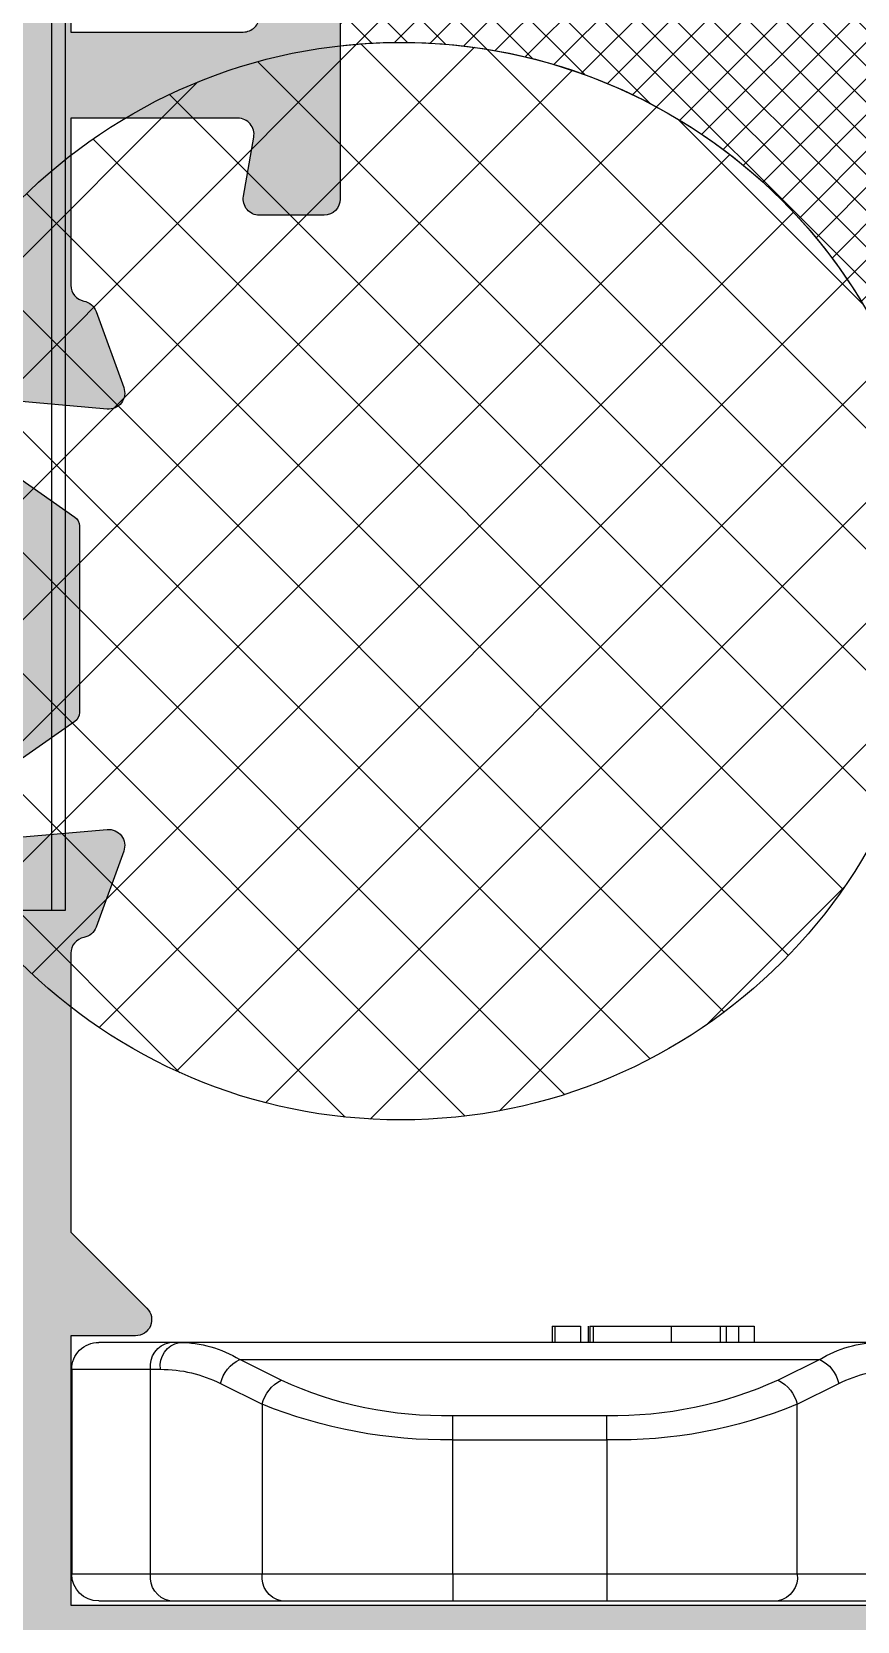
# Model space of a CAD drawing. Header units: millimetres. Extents: x 221 to 2771, y 196 to 840.
# Drawn here: x 551.52 to 554.59, y 627.69 to 633.59 of the extents above; entities that cross this region are included whole.
import ezdxf

# ---------------------------------------------------------------- set-up
doc = ezdxf.new("R2010")
doc.units = ezdxf.units.MM

# ---------------------------------------------------------------- blocks, each defined once
blk = doc.blocks.new('4457')
at = {"ltscale": 10}
h = blk.add_hatch(color=252, dxfattribs=at)
h.paths.add_polyline_path([(2598.533936424625, 2278.559233066563, -0.26794919243884), (2598.793744045817, 2278.409233066526), (2599.024684153474, 2278.009233066517, -0.5773502691875694), (2598.764876532354, 2277.559233066563), (2597.864876532321, 2277.559233066563), (2597.864876532321, 2275.759233066575), (2606.764876532345, 2275.759233066575), (2606.764876532345, 2277.56923603365), (2605.857369125489, 2277.575916713973, -0.5773502690613174), (2605.600975652323, 2278.027870679336), (2605.834937322332, 2278.426110896211, -0.2679491924355784), (2606.095873065968, 2278.574139737054), (2608.064876532333, 2278.559233066563), (2608.064876532333, 2261.759233066575), (2609.264876532345, 2261.759233066575, 0.3595082375676267), (2609.559459904418, 2262.002482411272, -0.2637246697209625), (2609.751437233504, 2262.227639542131), (2611.162270489357, 2262.741140852793, -0.5486187866530176), (2611.563734941743, 2262.433086343745), (2611.350960323201, 2260.001061324975, -0.1763269809873525), (2611.264233948174, 2259.815076013673), (2610.996258966694, 2259.547101032193, -0.577350268884994), (2610.494349184597, 2259.681587352704), (2610.47940625993, 2259.737355106622, 0.2679491923522664), (2610.267274225573, 2259.949487140922), (2608.364876532321, 2260.459233066528), (2608.164876532368, 2260.459233066528, 0.6457513110644453), (2607.939876532333, 2259.960801718228, -0.1826758136958762), (2608.064876532333, 2259.630082804356), (2608.064876532333, 2255.859233066551, 0.4142135623730312), (2608.364876532321, 2255.559233066563), (2608.657961148473, 2255.559233066563, 0.1378721066767722), (2608.81426403803, 2255.603167827353), (2610.30857364278, 2256.515298305715, -0.5855240683307558), (2610.764876532345, 2256.259233066555), (2610.764876532345, 2256.041652139083, -0.1925696473192051), (2610.21322025521, 2254.662413051597), (2608.340704670909, 2252.696077978001, 0.1925696473211745), (2608.064876532333, 2252.006458434272), (2608.064876532333, 2248.019242522645, 0.2015127546194374), (2608.364876532321, 2247.305099679793, -0.2015127546226185), (2608.964876532356, 2245.876813994004), (2608.964876532356, 2245.65923306654, -0.5855240683126516), (2608.508573642792, 2245.403167827341), (2607.014264038027, 2246.315298305713, 0.1378721067386531), (2606.857961148426, 2246.359233066551), (2606.564876532333, 2246.359233066551, 0.414213562373992), (2606.264876532345, 2246.059233066563), (2606.264876532345, 2242.288383328758, -0.1826758136879677), (2606.139876532345, 2241.957664414886, 0.6457513110799442), (2606.364876532332, 2241.459233066528), (2606.564876532333, 2241.459233066528), (2608.467274225584, 2241.968978992193, 0.2679491922856068), (2608.67940625991, 2242.181111026433), (2608.694349184584, 2242.236878780376, -0.5773502689747048), (2609.196258966729, 2242.371365100897), (2609.464233948302, 2242.103390119325, -0.1763269808446835), (2609.550960323226, 2241.917404808099), (2609.763734941757, 2239.485379789344, -0.5486187866559854), (2609.36227048937, 2239.17732528032), (2607.951437233503, 2239.690826590951, -0.263724669704507), (2607.75945990443, 2239.915983721842, 0.359508237565492), (2607.464876532356, 2240.15923306654), (2602.289140601037, 2240.15923306654), (2600.877008566728, 2238.747101032232, -0.6681786379178657), (2600.36487653238, 2238.959233066586), (2600.364876532321, 2240.15923306654), (2595.364876532321, 2240.15923306654), (2595.364876532321, 2217.959233066528), (2597.564876532333, 2217.959233066528), (2597.564876532333, 2219.559233066566, -0.6681786379174425), (2598.077008566679, 2219.771365100921), (2598.471983313533, 2219.376390354067, -0.1989123673802801), (2598.764876532345, 2218.669283572878), (2598.764876532345, 2215.932438147308, -0.2679491924409572), (2598.61487653235, 2215.672630526162), (2598.488081613123, 2215.599425445422, -0.1316524975872902), (2598.338081613123, 2215.559233066563), (2598.064876532333, 2215.559233066563, -0.4142135623727171), (2597.764876532345, 2215.859233066552), (2597.764876532345, 2216.459233066547, 0.4142135623549515), (2597.464876532356, 2216.759233066575), (2595.464876532375, 2216.759233066575, 0.4142135623729515), (2595.164876532368, 2216.459233066547), (2595.164876532368, 2211.65923306654, 0.4142135623732341), (2595.464876532356, 2211.359233066551), (2597.464876532356, 2211.359233066551, 0.4142135623737241), (2597.764876532345, 2211.65923306654), (2597.764876532345, 2212.259233066575, -0.4142135623735021), (2598.064876532333, 2212.559233066563), (2598.338081613101, 2212.559233066563, -0.1316524976036895), (2598.488081613123, 2212.519040687705), (2598.61487653235, 2212.445835606964, -0.2679491924332401), (2598.764876532345, 2212.186027985829), (2598.764876532345, 2210.459233066528, -0.4142135623739461), (2598.464876532356, 2210.15923306654), (2593.764876532345, 2210.15923306654), (2593.764876532345, 2303.759233066575), (2598.464876532356, 2303.759233066575, -0.4142135623548404), (2598.764876532345, 2303.459233066547), (2598.764876532345, 2301.732438147296, -0.2679491924098867), (2598.61487653238, 2301.472630526167), (2598.488081613124, 2301.399425445411, -0.1316524976047791), (2598.338081613101, 2301.359233066551), (2598.064876532333, 2301.359233066551, -0.4142135623739461), (2597.764876532345, 2301.65923306654), (2597.764876532345, 2302.559233066563), (2596.464876532356, 2302.559233066563), (2596.464876532356, 2301.259233066579, -0.5773502691947225), (2596.014876532345, 2300.999425445446), (2595.614876532319, 2301.23036555311, 0.577350269179079), (2595.164876532368, 2300.970557931987), (2595.164876532368, 2298.747908201116, 0.5773502691825166), (2595.614876532321, 2298.488100579993), (2596.014876532321, 2298.719040687702, -0.5773502692195922), (2596.464876532356, 2298.459233066528), (2596.464876532356, 2297.15923306654), (2597.464876532356, 2297.15923306654), (2597.764876532345, 2297.15923306654), (2597.764876532345, 2298.059233066563, -0.4142135623735021), (2598.064876532333, 2298.359233066551), (2598.338081613101, 2298.359233066551, -0.1316524976069513), (2598.488081613124, 2298.319040687692), (2598.61487653238, 2298.245835606936, -0.2679491924115784), (2598.764876532345, 2297.986027985807), (2598.764876532345, 2296.259233066575, -0.4142135623724155), (2598.464876532356, 2295.959233066528), (2598.064876532333, 2295.959233066528, 0.414213562373567), (2597.764876532345, 2295.65923306654), (2597.764876532345, 2295.249182560197, -0.1989123673802982), (2597.471983313547, 2294.542075779062), (2597.077008566679, 2294.147101032194, -0.6681786379167887), (2596.564876532333, 2294.35923306655), (2596.564876532333, 2295.959233066528), (2595.364876532321, 2295.959233066528), (2595.364876532321, 2277.15923306654), (2596.564876532333, 2277.15923306654), (2596.564876532333, 2278.559233066563)])
h.paths.add_polyline_path([(2596.564876532333, 2275.559233066563), (2596.564876532333, 2275.159233066562, 0.4142135623732728), (2597.564876532333, 2274.159233066562), (2606.464876532298, 2274.159233066562), (2606.464876532298, 2271.159233066562), (2604.964876532298, 2271.159233066562, 0.4142135623717631), (2604.66487653231, 2270.859233066566), (2604.66487653231, 2269.659232440764, 0.4142135623739091), (2604.964876532298, 2269.359232440761), (2606.464876532298, 2269.359232440761), (2606.464876532298, 2249.846355704957, -0.1925696473395398), (2606.189048393722, 2249.156736161235), (2604.940704670886, 2247.845846112165, 0.1925696473272061), (2604.66487653231, 2247.15622656848), (2604.66487653231, 2241.75923306656), (2595.364876532321, 2241.75923306656), (2595.364876532321, 2275.559233066563)], flags=16)
at = {"color": 252, "ltscale": 10}
blk.add_lwpolyline([(2609.550960323226, 2241.917404808099), (2609.763734941755, 2239.485379789369, -0.548618786684249), (2609.36227048937, 2239.17732528032), (2607.951437233574, 2239.690826590925, -0.2637246697708577), (2607.75945990443, 2239.915983721842, 0.3595082375657494), (2607.464876532356, 2240.15923306654), (2602.289140601037, 2240.15923306654), (2600.877008566726, 2238.747101032229, -0.6681786379138664), (2600.36487653238, 2238.959233066586), (2600.364876532321, 2240.15923306654), (2595.364876532321, 2240.15923306654), (2595.364876532321, 2217.959233066528)], format="xyb", dxfattribs=at)
blk = doc.blocks.new('4456')
at = {"ltscale": 10}
h = blk.add_hatch(color=252, dxfattribs=at)
h.dxf.hatch_style = 1
edge = h.paths.add_edge_path()
edge.add_line((2615.974876532379, 2252.359233066632), (2615.974876532379, 2255.65923306662))
edge.add_arc((2616.274876532368, 2255.65923306662), 0.299999999988576, 90.0000000000415, 179.9999999999585, ccw=False)
edge.add_line((2616.274876532368, 2255.959233066608), (2616.606253027498, 2255.959233066608))
edge.add_arc((2616.606253027528, 2255.459233066604), 0.5000000000048936, 15.000000003230127, 90.00000000331829, ccw=False)
edge.add_line((2617.089215940669, 2255.588642589183), (2617.734184447317, 2253.181587353133))
edge.add_arc((2618.023962195237, 2253.259233066632), 0.3000000000243124, 194.9999999925519, 269.9999999921644)
edge.add_line((2618.023962195196, 2252.959233066608), (2621.638496747172, 2252.959233066608))
edge.add_arc((2621.638496747167, 2253.259233066623), 0.3000000000145053, 270.0000000011158, 403.5999999991768)
edge.add_line((2621.855748305611, 2253.46611892975), (2620.716532809475, 2254.662413051602))
edge.add_arc((2622.164876532405, 2256.04165213905), 2.000000000023274, 179.9999999996814, 223.599999998425, ccw=False)
edge.add_line((2620.164876532382, 2256.041652139061), (2620.164876532382, 2256.259233066597))
edge.add_arc((2620.464876532378, 2256.259233066568), 0.2999999999961755, 58.599999995931114, 179.9999999946646, ccw=False)
edge.add_line((2620.621179421946, 2256.515298305737), (2622.115489026696, 2255.603167827375))
edge.add_arc((2622.271791916243, 2255.859233066727), 0.3000000001425374, 238.6000000177506, 270.0000000055531)
edge.add_line((2622.271791916272, 2255.559233066585), (2622.564876532347, 2255.559233066585))
edge.add_arc((2622.564876532376, 2255.859233066602), 0.3000000000172022, 269.9999999943919, 359.9999999944913)
edge.add_line((2622.864876532393, 2255.859233066573), (2622.864876532393, 2259.630082804378))
edge.add_arc((2623.364876532343, 2259.630082804386), 0.4999999999497088, 138.590377888551, 180.0000000009391, ccw=False)
edge.add_arc((2622.764876532382, 2260.159233066557), 0.2999999999931684, 318.59037789542, 450.0000000045461)
edge.add_line((2622.764876532358, 2260.45923306655), (2622.564876532347, 2260.45923306655))
edge.add_line((2622.564876532347, 2260.45923306655), (2620.662478839154, 2259.949487140943))
edge.add_arc((2620.740124552694, 2259.65970939304), 0.3000000000188273, 105.0000000009249, 164.9999999519103)
edge.add_line((2620.450346804854, 2259.737355106819), (2620.435403880129, 2259.6815873529))
edge.add_arc((2620.145626132319, 2259.759233066507), 0.2999999999456839, 225.0000000020329, 344.9999999824427, ccw=False)
edge.add_line((2619.933494098009, 2259.547101032181), (2619.665519116553, 2259.815076013695))
edge.add_arc((2619.877651150152, 2260.027208047752), 0.2999999992534001, 184.9999999692288, 225.0000000618618, ccw=False)
edge.add_line((2619.578792741454, 2260.001061325153), (2619.366018122983, 2262.433086343767))
edge.add_arc((2619.664876532348, 2262.459233066596), 0.2999999999378736, 69.99999999110128, 185.0000000019687, ccw=False)
edge.add_line((2619.767482575368, 2262.741140852758), (2621.178315831222, 2262.227639542153))
edge.add_arc((2621.075709788301, 2261.945731756072), 0.2999999998286586, 10.90428326646952, 70.00000000368192, ccw=False)
edge.add_arc((2621.664876532352, 2262.059233066588), 0.299999999991297, 190.9042832743167, 270.0000000057751)
edge.add_line((2621.664876532382, 2261.759233066597), (2630.264876532358, 2261.759233066597))
edge.add_line((2630.264876532358, 2261.759233066597), (2630.264876532359, 2278.559233066585))
edge.add_line((2630.264876532359, 2278.559233066585), (2632.233936424649, 2278.559233066585))
edge.add_arc((2632.233936424652, 2278.259233066524), 0.3000000000610135, 30.000000001542787, 90.00000000056019, ccw=False)
edge.add_line((2632.493744045836, 2278.409233066562), (2632.724684153499, 2278.009233066538))
edge.add_arc((2632.464876532391, 2277.859233066554), 0.2999999999688834, -90.00000000392208, 30.000000000023988, ccw=False)
edge.add_line((2632.46487653237, 2277.559233066585), (2631.564876532347, 2277.559233066586))
edge.add_line((2631.564876532347, 2277.559233066585), (2631.564876532347, 2275.759233066597))
edge.add_line((2631.564876532347, 2275.759233066597), (2640.46487653237, 2275.759233066596))
edge.add_line((2640.46487653237, 2275.759233066597), (2640.46487653237, 2277.559233066585))
edge.add_line((2640.46487653237, 2277.559233066585), (2639.564876532347, 2277.559233066585))
edge.add_arc((2639.564876532338, 2277.859233066561), 0.2999999999755175, 150.0000000021706, 270.0000000017275, ccw=False)
edge.add_line((2639.305068911218, 2278.009233066538), (2639.53600901894, 2278.409233066562))
edge.add_arc((2639.79581664011, 2278.259233066548), 0.3000000000362453, 90.00000000780051, 150.000000001138, ccw=False)
edge.add_line((2639.795816640069, 2278.559233066585), (2641.764876532359, 2278.559233066585))
edge.add_line((2641.764876532359, 2278.559233066585), (2641.764876532359, 2277.159233066562))
edge.add_line((2641.764876532359, 2277.159233066562), (2642.96487653237, 2277.159233066562))
edge.add_line((2642.96487653237, 2277.159233066562), (2642.964876532371, 2295.95923306655))
edge.add_line((2642.964876532371, 2295.95923306655), (2641.764876532359, 2295.95923306655))
edge.add_line((2641.764876532359, 2295.95923306655), (2641.764876532359, 2294.359233066573))
edge.add_arc((2641.464876532364, 2294.35923306657), 0.2999999999952073, -134.99999999951729, 6.255049811443314e-10, ccw=False)
edge.add_line((2641.252744498013, 2294.147101032216), (2640.857769751155, 2294.542075779073))
edge.add_arc((2641.564876532282, 2295.249182560226), 0.9999999999345696, 180.0000000011302, 225.0000000010826, ccw=False)
edge.add_line((2640.564876532348, 2295.249182560207), (2640.564876532348, 2295.659233066562))
edge.add_arc((2640.264876532359, 2295.659233066561), 0.2999999999885734, 4.106732204705693e-11, 89.99999999995899)
edge.add_line((2640.264876532359, 2295.95923306655), (2639.864876532394, 2295.95923306655))
edge.add_arc((2639.864876532394, 2296.259233066597), 0.3000000000467011, 180.0000000000258, 269.9999999999742, ccw=False)
edge.add_line((2639.564876532348, 2296.259233066597), (2639.564876532348, 2297.986027985829))
edge.add_arc((2639.864876532372, 2297.986027985795), 0.3000000000246056, 119.9999999975785, 179.999999993483, ccw=False)
edge.add_line((2639.714876532371, 2298.245835606957), (2639.841671451568, 2298.319040687714))
edge.add_arc((2639.991671451558, 2298.059233066577), 0.2999999999964917, 89.9999999936644, 119.9999999982058, ccw=False)
edge.add_line((2639.991671451591, 2298.359233066573), (2640.264876532359, 2298.359233066573))
edge.add_arc((2640.264876532359, 2298.059233066585), 0.2999999999881594, -3.808509063674137e-11, 90.00000000003803, ccw=False)
edge.add_line((2640.564876532348, 2298.059233066585), (2640.564876532348, 2297.159233066562))
edge.add_line((2640.564876532348, 2297.159233066562), (2641.864876532394, 2297.159233066562))
edge.add_line((2641.864876532394, 2297.159233066562), (2640.864876532394, 2297.159233066562))
edge.add_line((2640.864876532394, 2297.159233066562), (2641.864876532394, 2297.159233066562))
edge.add_line((2641.864876532394, 2297.159233066562), (2641.864876532394, 2298.45923306655))
edge.add_arc((2642.164876532385, 2298.459233066589), 0.2999999999914347, 60.000000007435915, 180.0000000075791, ccw=False)
edge.add_line((2642.314876532348, 2298.719040687737), (2642.714876532371, 2298.488100580015))
edge.add_arc((2642.864876532379, 2298.74790820115), 0.3000000000038806, 239.9999999987163, 359.9999999987634)
edge.add_line((2643.164876532383, 2298.747908201144), (2643.164876532383, 2300.970557932003))
edge.add_arc((2642.864876532379, 2300.970557931996), 0.3000000000038314, 1.220264331309019e-09, 120.0000000012999)
edge.add_line((2642.714876532371, 2301.230365553131), (2642.314876532348, 2300.999425445468))
edge.add_arc((2642.164876532369, 2301.259233066587), 0.2999999999747628, 179.9999999980228, 299.99999999807903, ccw=False)
edge.add_line((2641.864876532394, 2301.259233066597), (2641.864876532394, 2302.559233066585))
edge.add_line((2641.864876532394, 2302.559233066585), (2640.564876532348, 2302.559233066585))
edge.add_line((2640.564876532348, 2302.559233066585), (2640.564876532348, 2301.659233066562))
edge.add_arc((2640.264876532358, 2301.659233066563), 0.2999999999891841, 270.0000000001577, 359.9999999998423, ccw=False)
edge.add_line((2640.264876532359, 2301.359233066573), (2639.991671451591, 2301.359233066573))
edge.add_arc((2639.991671451558, 2301.659233066573), 0.2999999999991439, 240.0000000019298, 270.0000000061998, ccw=False)
edge.add_line((2639.841671451568, 2301.399425445433), (2639.714876532371, 2301.472630526189))
edge.add_arc((2639.864876532373, 2301.732438147353), 0.3000000000256273, 180.0000000066297, 240.0000000023089, ccw=False)
edge.add_line((2639.564876532348, 2301.732438147318), (2639.564876532348, 2303.45923306655))
edge.add_arc((2639.864876532394, 2303.459233066549), 0.3000000000468962, 90.0000000000631, 179.999999999937, ccw=False)
edge.add_line((2639.864876532394, 2303.759233066597), (2644.564876532348, 2303.759233066597))
edge.add_line((2644.564876532348, 2303.759233066597), (2644.564876532347, 2235.45923306655))
edge.add_arc((2644.264876532358, 2235.45923306655), 0.299999999988423, 270.00000000001234, 359.99999999998766, ccw=False)
edge.add_line((2644.264876532358, 2235.159233066562), (2641.457696855349, 2235.159233066562))
edge.add_arc((2641.457696855372, 2235.459233066566), 0.3000000000042485, 209.9999999953338, 269.99999999572765, ccw=False)
edge.add_line((2641.19788923422, 2235.309233066585), (2640.605068911264, 2236.336027985805))
edge.add_arc((2640.86487653231, 2236.486027985888), 0.2999999999631648, 180.0000000223307, 210.000000022145, ccw=False)
edge.add_line((2640.564876532347, 2236.48602798577), (2640.564876532347, 2236.859233066573))
edge.add_arc((2640.864876532364, 2236.859233066544), 0.3000000000173852, 89.99999999442679, 179.9999999944563, ccw=False)
edge.add_line((2640.864876532393, 2237.159233066562), (2641.457696855349, 2237.159233066562))
edge.add_arc((2641.457696855352, 2236.859233066541), 0.3000000000198835, 30.000000009894393, 90.00000000042189, ccw=False)
edge.add_line((2641.717504476478, 2237.009233066597), (2641.832974530397, 2236.809233066527))
edge.add_arc((2642.092782151524, 2236.959233066582), 0.3000000000202762, 210.0000000099378, 270.0000000003787)
edge.add_line((2642.092782151526, 2236.659233066562), (2642.764876532358, 2236.659233066562))
edge.add_arc((2642.764876532358, 2236.95923306655), 0.2999999999884715, 270.0000000000216, 359.9999999999785)
edge.add_line((2643.064876532347, 2236.95923306655), (2643.064876532347, 2238.041033113218))
edge.add_arc((2642.764876532337, 2238.041033113228), 0.3000000000104473, 359.999999997964, 404.9999999955774)
edge.add_line((2642.977008566716, 2238.253165147576), (2642.641651325907, 2238.572764040221))
edge.add_arc((2642.853783360287, 2238.784896074552), 0.2999999999993128, 159.9999999968745, 224.9999999935315, ccw=False)
edge.add_line((2642.571875574057, 2238.887502117565), (2642.946784318589, 2239.756627023587))
edge.add_arc((2642.664876532376, 2239.859233066583), 0.2999999999785451, 339.9999999987426, 449.9999999989266)
edge.add_line((2642.664876532382, 2240.159233066562), (2624.564876532347, 2240.159233066563))
edge.add_line((2624.564876532347, 2240.159233066562), (2624.564876532347, 2236.95923306655))
edge.add_arc((2624.864876532364, 2236.959233066578), 0.3000000000169637, 180.0000000054632, 270.0000000056537)
edge.add_line((2624.864876532393, 2236.659233066562), (2625.036970913226, 2236.659233066562))
edge.add_arc((2625.036970913208, 2236.959233066557), 0.2999999999956352, 270.0000000033225, 330.0000000056159)
edge.add_line((2625.296778534354, 2236.809233066585), (2625.412248588215, 2237.009233066538))
edge.add_arc((2625.672056209362, 2236.859233066565), 0.299999999996885, 90.00000000346029, 150.0000000054781, ccw=False)
edge.add_line((2625.672056209344, 2237.159233066562), (2626.264876532358, 2237.159233066562))
edge.add_arc((2626.264876532358, 2236.859233066572), 0.2999999999887757, 7.969447324285284e-11, 89.9999999999203, ccw=False)
edge.add_line((2626.564876532347, 2236.859233066573), (2626.564876532347, 2236.486027985829))
edge.add_arc((2626.264876532324, 2236.486027985802), 0.3000000000225848, -29.999999996870486, 5.000174496672116e-09, ccw=False)
edge.add_line((2626.524684153487, 2236.336027985805), (2625.931863830415, 2235.309233066585))
edge.add_arc((2625.672056209258, 2235.459233066576), 0.3000000000147676, 270.0000000054322, 330.0000000035063, ccw=False)
edge.add_line((2625.672056209286, 2235.159233066562), (2621.46487653237, 2235.159233066562))
edge.add_arc((2621.464876532371, 2235.459233066551), 0.2999999999889872, 180.00000000012, 269.9999999998799, ccw=False)
edge.add_line((2621.164876532382, 2235.45923306655), (2621.164876532382, 2236.659233066562))
edge.add_arc((2621.464876532358, 2236.659233066572), 0.2999999999761458, 80.11845530244312, 180.0000000018712, ccw=False)
edge.add_line((2621.516360066938, 2236.954782462871), (2622.613392997814, 2236.763683670276))
edge.add_arc((2622.664876532384, 2237.059233066587), 0.2999999999855902, 260.1184553045882, 359.999999999726)
edge.add_line((2622.96487653237, 2237.059233066585), (2622.96487653237, 2240.159233066562))
edge.add_line((2622.96487653237, 2240.159233066562), (2619.864876532393, 2240.159233066562))
edge.add_arc((2619.864876532379, 2239.859233066551), 0.300000000010116, 89.99999999719266, 169.0957167227154)
edge.add_arc((2619.27570978834, 2239.972734377063), 0.2999999997971291, 289.99999999290463, 349.09571673694404, ccw=False)
edge.add_line((2619.378315831234, 2239.690826591005), (2617.967482575322, 2239.177325280342))
edge.add_arc((2617.864876532343, 2239.459233066501), 0.2999999999211949, 174.9999999972266, 290.0000000016794, ccw=False)
edge.add_line((2617.566018122995, 2239.485379789333), (2617.778792741466, 2241.917404808005))
edge.add_arc((2618.077651150175, 2241.891258085401), 0.2999999992650235, 134.9999999389462, 175.0000000299632, ccw=False)
edge.add_line((2617.865519116564, 2242.103390119463), (2618.13349409802, 2242.371365100978))
edge.add_arc((2618.345626132322, 2242.159233066677), 0.2999999999218564, 15.000000036905703, 135.0000000000946, ccw=False)
edge.add_line((2618.635403880083, 2242.236878780374), (2618.650346804808, 2242.181111026573))
edge.add_arc((2618.940124552749, 2242.258756740055), 0.3000000000403961, 194.9999999884718, 254.999999980085)
edge.add_line((2618.862478839107, 2241.968978992157), (2620.764876532358, 2241.45923306655))
edge.add_line((2620.764876532358, 2241.45923306655), (2620.96487653237, 2241.45923306655))
edge.add_arc((2620.964876532353, 2241.759233066559), 0.3000000000087134, 270.0000000033435, 401.4096221128257)
edge.add_arc((2621.564876532327, 2242.288383328784), 0.4999999999802017, 180.0000000003816, 221.4096221101283, ccw=False)
edge.add_line((2621.064876532347, 2242.288383328781), (2621.064876532347, 2246.059233066585))
edge.add_arc((2620.764876532359, 2246.059233066586), 0.2999999999880955, 359.9999999999497, 450.0000000000501)
edge.add_line((2620.764876532358, 2246.359233066573), (2620.471791916284, 2246.359233066573))
edge.add_arc((2620.471791916314, 2246.059233066352), 0.3000000002211661, 90.00000000576337, 121.3999999993654)
edge.add_line((2620.31548902665, 2246.315298305725), (2618.821179421958, 2245.403167827363))
edge.add_arc((2618.664876532406, 2245.659233066561), 0.3000000000127035, 179.9999999998435, 301.39999999844383, ccw=False)
edge.add_line((2618.364876532393, 2245.659233066562), (2618.364876532393, 2245.976813994016))
edge.add_arc((2620.364876532385, 2245.976813994041), 1.99999999999138, 136.4000000012096, 180.0000000006842, ccw=False)
edge.add_line((2618.916532809487, 2247.356053081475), (2621.924208116126, 2250.514423294767))
edge.add_arc((2621.562122185408, 2250.859233066633), 0.4999999999980528, 316.3999999999794, 449.9999999994105)
edge.add_line((2621.562122185414, 2251.359233066632), (2616.974876532379, 2251.359233066632))
edge.add_arc((2616.97487653238, 2252.359233066632), 1.000000000000433, 180.0000000000248, 269.9999999999752, ccw=False)
edge = h.paths.add_edge_path(flags=16)
edge.add_arc((2622.864876532415, 2241.959233066543), 0.1999999999752511, 179.9999999937437, 269.9999999937498)
edge.add_line((2622.864876532393, 2241.759233066568), (2632.364876532393, 2241.759233066568))
edge.add_line((2632.364876532393, 2241.759233066568), (2632.364876532393, 2242.559233066549))
edge.add_arc((2632.664876532494, 2242.559233066544), 0.3000000001008147, 135.0000000115716, 179.9999999990124, ccw=False)
edge.add_line((2632.452744498024, 2242.771365100928), (2633.152744498036, 2243.471365100925))
edge.add_arc((2633.364876532412, 2243.25923306655), 0.3000000000275844, 1.7964794096769765e-09, 135.0000000003105, ccw=False)
edge.add_line((2633.66487653244, 2243.25923306656), (2633.66487653244, 2241.759233066568))
edge.add_line((2633.66487653244, 2241.759233066568), (2642.964876532428, 2241.759233066568))
edge.add_line((2642.964876532428, 2241.759233066568), (2642.964876532429, 2275.559233066563))
edge.add_line((2642.964876532429, 2275.559233066563), (2641.764876532417, 2275.559233066563))
edge.add_line((2641.764876532417, 2275.559233066563), (2641.764876532417, 2275.159233066562))
edge.add_arc((2640.764876532417, 2275.159233066562), 1.000000000000223, 269.9999999999998, 359.9999999999872, ccw=False)
edge.add_line((2640.764876532417, 2274.159233066562), (2631.864876532393, 2274.159233066563))
edge.add_line((2631.864876532393, 2274.159233066562), (2631.864876532393, 2271.659233066562))
edge.add_line((2631.864876532393, 2271.659233066562), (2633.16487653244, 2271.659233066561))
edge.add_arc((2633.16487653244, 2271.159233066562), 0.5000000000001191, 1.3585577107733116e-11, 89.99999999998641, ccw=False)
edge.add_line((2633.66487653244, 2271.159233066562), (2633.66487653244, 2270.559233066563))
edge.add_arc((2633.16487653244, 2270.559233066563), 0.5000000000001191, 270.00000000001364, 359.99999999998636, ccw=False)
edge.add_line((2633.16487653244, 2270.059233066563), (2631.864876532393, 2270.059233066564))
edge.add_line((2631.864876532393, 2270.059233066563), (2631.864876532393, 2261.759233066568))
edge.add_line((2631.864876532393, 2261.759233066568), (2633.16487653244, 2261.759233066567))
edge.add_arc((2633.16487653244, 2261.259233066568), 0.5000000000001191, 1.3585577107733116e-11, 89.99999999998641, ccw=False)
edge.add_line((2633.66487653244, 2261.259233066568), (2633.66487653244, 2260.659233066562))
edge.add_arc((2633.16487653244, 2260.659233066562), 0.5000000000001191, 270.00000000001364, 359.99999999998636, ccw=False)
edge.add_line((2633.16487653244, 2260.159233066562), (2624.464876532428, 2260.159233066563))
edge.add_line((2624.464876532428, 2260.159233066562), (2624.464876532428, 2251.262239564649))
edge.add_arc((2623.464876532503, 2251.262239564683), 0.9999999999252175, 316.3999999971765, 359.99999999804675, ccw=False)
edge.add_line((2624.189048393852, 2250.572620020964), (2622.940704670958, 2249.261729971865))
edge.add_arc((2623.664876532337, 2248.572110428217), 0.9999999998971162, 136.4000000013686, 180.0000000021929)
edge.add_line((2622.66487653244, 2248.572110428179), (2622.66487653244, 2241.959233066565))
at = {"color": 252, "ltscale": 10}
for points in [[(2642.664876532382, 2240.159233066562), (2624.564876532347, 2240.159233066562), (2624.564876532347, 2236.95923306655, 0.4142135623740686), (2624.864876532393, 2236.659233066562)], [(2625.672056209286, 2235.159233066562), (2621.46487653237, 2235.159233066562, -0.4142135623718673), (2621.164876532382, 2235.45923306655), (2621.164876532382, 2236.659233066562, -0.4656785637364453), (2621.516360066938, 2236.954782462871), (2622.613392997814, 2236.763683670276, 0.4656785637136662), (2622.96487653237, 2237.059233066585), (2622.96487653237, 2240.159233066562), (2619.864876532393, 2240.159233066562, 0.3595082375648956), (2619.570293160262, 2239.915983721864, -0.2637246697214932), (2619.378315831234, 2239.690826591005), (2617.967482575322, 2239.177325280342, -0.5486187866519446), (2617.566018122995, 2239.485379789333), (2617.778792741466, 2241.917404808005, -0.1763269811179489)]]:
    blk.add_lwpolyline(points, format="xyb", dxfattribs=at)
blk = doc.blocks.new('937600')
at = {"ltscale": 10, "true_color": 0xfed100}
blk.add_hatch(color=40, dxfattribs=at).paths.add_polyline_path([(1547.88237995128, 2589.597341685048), (1545.966553233715, 2592.334110638787, 0.2447295994679576), (1545.80270933737, 2592.419414616057), (1542.338200970781, 2592.419414616057, 0.2446984432265046), (1542.174370561923, 2592.334129903325), (1540.258050821073, 2589.59734168515, -0.244698443229239), (1540.012305207787, 2589.469414616056), (1539.751562038195, 2589.469414616056, -0.1316524975878347), (1539.151562038194, 2589.630184131516), (1537.486895248162, 2590.59127995085, 0.1316524975909414), (1537.381895248162, 2590.619414616054), (1537.070215386141, 2590.619414616054, 0.4142135623735969), (1536.670215386141, 2590.219414616056), (1536.670215386141, 2586.819414616055, 0.4142135623722245), (1537.070215386141, 2586.419414616053), (1537.381895248162, 2586.419414616053, 0.1316524975844648), (1537.486895248162, 2586.447549281262), (1539.151562038194, 2587.408645100595, -0.1316524975861845), (1539.751562038194, 2587.569414616055), (1541.001382603835, 2587.569414616055, 0.2446984432270405), (1541.247128217122, 2587.697341685149), (1543.163447957972, 2590.434129903328, -0.244698443230316), (1543.327278366829, 2590.519414616056), (1544.813152405453, 2590.519414616052, -0.2446984432284103), (1544.976982814311, 2590.434129903328), (1546.893302555161, 2587.697341685149, 0.2446984432273968), (1547.139048168448, 2587.569414616055), (1548.388868734089, 2587.569414616055, -0.1316524975861845), (1548.988868734089, 2587.408645100595), (1550.653535524121, 2586.447549281262, 0.1316524975844648), (1550.758535524121, 2586.419414616053), (1551.070215386141, 2586.419414616053, 0.4002778265251162), (1551.469758258792, 2586.80029674708), (1551.469758258792, 2590.119414616021), (1551.469758470221, 2590.238528065873, 0.4002810346958955), (1551.070215386141, 2590.619414616054), (1550.75853552412, 2590.619414616054, 0.1316524975914734), (1550.653535524121, 2590.59127995085), (1548.988868734088, 2589.630184131513, -0.1316524975870561), (1548.388868734088, 2589.469414616056), (1548.128125564496, 2589.469414616056, -0.2446984431217961)])
at = {"color": 40, "ltscale": 10, "true_color": 0xfed100}
blk.add_lwpolyline([(1551.470215386141, 2590.219414616056, 0.4142135623730951), (1551.070215386141, 2590.619414616054), (1550.758535524121, 2590.619414616054, 0.131652497587379), (1550.653535524121, 2590.59127995085), (1548.988868734089, 2589.630184131516, -0.1316524975873898), (1548.388868734089, 2589.469414616056), (1548.128125564496, 2589.469414616056, -0.2446984432290403), (1547.882379951209, 2589.59734168515), (1545.966553233715, 2592.334110638787, 0.2447295994633319), (1545.80270933737, 2592.419414616057), (1542.338200970781, 2592.419414616057, 0.2446984432290396), (1542.174370561923, 2592.334129903325), (1540.258050821074, 2589.59734168515, -0.2446984432290477), (1540.012305207787, 2589.469414616056), (1539.751562038194, 2589.469414616056, -0.1316524975873808), (1539.151562038194, 2589.630184131516), (1537.486895248162, 2590.59127995085, 0.1316524975873792), (1537.381895248162, 2590.619414616054), (1537.070215386141, 2590.619414616054, 0.4142135623730951), (1536.670215386141, 2590.219414616056), (1536.670215386141, 2586.819414616055, 0.414213562373091), (1537.070215386141, 2586.419414616053), (1537.381895248162, 2586.419414616053, 0.1316524975873785), (1537.486895248162, 2586.447549281262), (1539.151562038194, 2587.408645100595, -0.1316524975873824), (1539.751562038194, 2587.569414616055), (1541.001382603835, 2587.569414616055, 0.244698443229043), (1541.247128217122, 2587.697341685149), (1543.163447957972, 2590.434129903328, -0.2446984432290456), (1543.327278366829, 2590.519414616056), (1544.813152405453, 2590.519414616052, -0.2446984432290492), (1544.976982814311, 2590.434129903328), (1546.893302555161, 2587.697341685149, 0.2446984432290454), (1547.139048168448, 2587.569414616055), (1548.388868734089, 2587.569414616055, -0.1316524975873801), (1548.988868734089, 2587.408645100595), (1550.653535524121, 2586.447549281262, 0.1316524975874262), (1550.758535524121, 2586.419414616053), (1551.070215386141, 2586.419414616053, 0.4142135623730992), (1551.470215386141, 2586.819414616055)], format="xyb", close=True, dxfattribs=at)
blk = doc.blocks.new('50 S 20')
at = {"ltscale": 10}
for name in ['4457', '4456']:
    blk.add_blockref(name, (-1149.812386988791, 225.859133209161), dxfattribs=at)
at = {"xscale": -1, "rotation": 180}
blk.add_blockref('937600', (-80.21772584256382, 5058.278121051715), dxfattribs=at)
blk = doc.blocks.new('G01 035')
at = {"color": 7, "linetype": 'Continuous'}
for p, q in [((2501.700000858077, 807.3640897127109), (2501.700000858077, 807.0711965046132)), ((2501.700000858077, 807.3640897127109), (2501.888436751583, 807.3640897127109)), ((2501.888436751583, 807.3640897127109), (2502.674342619398, 807.3640897127109)), ((2502.674342619398, 807.3640897127109), (2502.70000102199, 807.3640897127109)), ((2501.200000776121, 806.7176431140172), (2501.200000776121, 806.8640896889622)), ((2501.700000858077, 807.0711965046132), (2501.700000858077, 798.828555569263)), ((2501.839621478834, 807.0711965046132), (2501.700000858077, 807.0711965046132)), ((2501.839621478834, 803.6996236259358), (2501.839621478834, 807.0711965046132)), ((2503.148684298762, 806.9758931013996), (2502.362778663778, 806.9758931013996)), ((2503.148684298762, 805.3193684390055), (2503.148684298762, 806.9758931013996)), ((2503.200001103946, 806.8640896889622), (2503.200001103946, 805.364089617716)), ((2501.200000776121, 798.4750022368746), (2501.200000776121, 806.7176431140172)), ((2502.313963158199, 806.8294465264546), (2502.313963158199, 804.9987767080086)), ((2505.50000098036, 806.6640897376703), (2506.000001004109, 806.6640897376703)), ((2505.50000098036, 805.4640896806734), (2505.50000098036, 806.6640897376703)), ((2506.000001004109, 806.6640897376703), (2506.000001004109, 805.7640897531303)), ((2506.000001004109, 805.7640897531303), (2506.000001004109, 804.6640896426754)), ((2501.200000776121, 805.313397497149), (2501.200001241782, 805.3141586205231)), ((2502.662097823018, 805.3193684390055), (2503.148684298762, 805.3193684390055)), ((2502.851834541329, 805.1640897246318), (2505.50000098036, 805.1640897246318)), ((2505.50000098036, 803.6996236259358), (2505.50000098036, 805.1640897246318)), ((2506.000001004109, 804.6640896426754), (2506.000001004109, 803.3460702935474)), ((2505.50000098036, 803.6996236259358), (2501.839621478834, 803.6996236259358)), ((2505.50000098036, 800.7187403926866), (2505.50000098036, 803.6996236259358)), ((2506.000001004109, 803.3460702935474), (2506.000001004109, 800.3651870602982)), ((2506.000001004109, 800.3651870602982), (2506.000001004109, 787.3629930617528)), ((2504.84999376084, 798.828555569263), (2505.23606899395, 799.6007062683123)), ((2505.683282585492, 799.2471524702626), (2505.297207352382, 798.4750022368746)), ((2505.683282585492, 788.4810271861272), (2505.683282585492, 799.2471524702626)), ((2501.700000858077, 798.828555569263), (2501.700000858077, 795.293022245379)), ((2501.700000858077, 798.828555569263), (2504.84999376084, 798.828555569263)), ((2501.200000776121, 795.293022245379), (2501.200000776121, 798.4750022368746)), ((2506.300001018358, 798.0294388907271), (2506.000001004109, 798.0294388907271)), ((2506.300001018358, 797.7410846578198), (2506.300001018358, 798.0294388907271)), ((2506.300001018358, 797.7410846578198), (2506.000001004109, 797.7410846578198)), ((2506.300001018358, 797.5085408615189), (2506.300001018358, 797.7410846578198)), ((2506.300001018358, 797.5085408615189), (2506.000001004109, 797.5085408615189)), ((2506.300001018358, 797.3991076650339), (2506.300001018358, 797.5085408615189)), ((2506.300001018358, 797.3991076650339), (2506.000001004109, 797.3991076650339)), ((2506.300001018358, 796.4886299522834), (2506.300001018358, 797.3991076650339)), ((2506.300001018358, 796.4886299522834), (2506.000001004109, 796.4886299522834)), ((2506.300001018358, 795.0413863362985), (2506.300001018358, 796.4886299522834)), ((2501.700000858077, 795.293022245379), (2501.200000776121, 795.293022245379)), ((2501.200000776121, 792.4351574110108), (2501.200000776121, 795.293022245379)), ((2501.700000858077, 795.293022245379), (2501.700000858077, 792.4351574110108)), ((2504.190983969861, 795.293022245379), (2501.700000858077, 795.293022245379)), ((2504.190983969861, 795.293022245379), (2504.638197619611, 795.293022245379)), ((2504.190983969861, 792.4351574110108), (2504.190983969861, 795.293022245379)), ((2504.638197619611, 795.293022245379), (2504.638197619611, 792.4351574110108)), ((2506.300001018358, 795.0413863362985), (2506.000001004109, 795.0413863362985)), ((2506.300001018358, 794.9828396739679), (2506.000001004109, 794.9828396739679)), ((2506.300001018358, 794.9478210138398), (2506.000001004109, 794.9478210138398)), ((2506.300001018358, 794.8077482359724), (2506.000001004109, 794.8077482359724)), ((2506.300001018358, 794.9828396739679), (2506.300001018358, 795.0413863362985)), ((2506.300001018358, 794.3322642894702), (2506.300001018358, 794.8077482359724)), ((2506.300001018358, 794.3322642894702), (2506.000001004109, 794.3322642894702)), ((2506.300001018358, 794.282472059341), (2506.000001004109, 794.282472059341)), ((2506.300001018358, 794.282472059341), (2506.300001018358, 794.3322642894702)), ((2501.200000776121, 789.2531774195152), (2501.200000776121, 792.4351574110108)), ((2501.700000858077, 792.4351574110108), (2501.200000776121, 792.4351574110108)), ((2501.700000858077, 792.4351574110108), (2504.190983969861, 792.4351574110108)), ((2501.700000858077, 792.4351574110108), (2501.700000858077, 788.8996231558042)), ((2504.190983969861, 792.4351574110108), (2504.638197619611, 792.4351574110108)), ((2501.200000776121, 787.1821097286659), (2501.200000776121, 789.2531774195152)), ((2505.297207352382, 789.2531774195152), (2505.683282585492, 788.4810271861272)), ((2504.84999376084, 788.8996231558042), (2501.700000858077, 788.8996231558042)), ((2501.700000858077, 788.8996231558042), (2501.700000858077, 786.8285554649549)), ((2505.23606899395, 788.1274729224162), (2504.84999376084, 788.8996231558042)), ((2501.200000776121, 787.4944883587079), (2501.200001241782, 787.4941419067102)), ((2501.200000776121, 785.864088982554), (2501.200000776121, 787.1821097286659)), ((2506.000001004109, 787.3629930617528), (2506.000001004109, 787.1821097286659)), ((2506.000001004109, 787.1821097286659), (2506.000001004109, 785.864088982554)), ((2501.700000858077, 786.8285554649549), (2505.50000098036, 786.8285554649549)), ((2501.700000858077, 786.8285554649549), (2501.700000858077, 785.3640898319202)), ((2505.50000098036, 786.8285554649549), (2505.50000098036, 787.0094387980419)), ((2505.50000098036, 785.3640898319202), (2505.50000098036, 786.8285554649549)), ((2505.50000098036, 785.3640898319202), (2501.700000858077, 785.3640898319202))]:
    blk.add_line(p, q, dxfattribs=at)
at = {"color": 8, "linetype": 'Continuous'}
for p, q in [((2503.200001103946, 806.6640897376703), (2505.50000098036, 806.6640897376703)), ((2505.50000098036, 805.4640896806734), (2503.200001103946, 805.4640896806734)), ((2505.50000098036, 805.1640897246318), (2505.50000098036, 805.4640896806734))]:
    blk.add_line(p, q, dxfattribs=at)
at = {"color": 7, "linetype": 'Continuous', "flags": 128}
for points in [[(2502.362778663778, 806.9758931013996), (2502.342051381388, 806.9662857523429), (2502.326649867141, 806.937832887262), (2502.317165510872, 806.8916279079633), (2502.313963158199, 806.8294465264546)], [(2505.50000098036, 805.4640896806734), (2505.597546164322, 805.469854101749), (2505.691342716714, 805.4869258266183), (2505.777786113581, 805.5146488549428), (2505.85355440006, 805.5519576372819), (2505.915735810672, 805.5974186353626), (2505.961940771781, 805.6492846880349), (2505.990393644138, 805.7055626485737), (2506.000001004109, 805.7640897531303)]]:
    blk.add_lwpolyline(points, dxfattribs=at)
at = {"color": 7, "linetype": 'Continuous'}
for centre, radius, start, end in [((2501.700001004108, 806.8640897127109), 0.5, 90, 180), ((2502.240869806368, 807.1548366638109), 0.4098730249472508, 149.3007675432652, 191.7746877502634), ((2501.883661673692, 806.874354760402), 0.4897582310507472, 11.96554251748095, 89.44136488689276), ((2502.669567544478, 806.8743550513951), 0.4897579400423993, 11.9655149336723, 89.4413649025787), ((2502.700001004108, 806.8640897127109), 0.5, 0, 90), ((2501.637501055668, 806.6292543855204), 0.4463396262146762, 81.95056498482988, 168.5782055267036), ((2501.876546477574, 806.557415798637), 0.5151058817034373, 31.87760293267645, 94.11073293406517), ((2503.035375854663, 806.8562068071868), 0.1648138723728676, 2.741445422139621, 46.5679867567039), ((2502.718081628272, 804.9092570980655), 0.4139148444045439, 97.77333104502392, 167.5096354094199), ((2502.900842129468, 804.7580292677962), 0.4090071372246816, 96.88176418852991, 166.1657647330383), ((2502.853744538906, 805.3599835887809), 0.1959031753238524, 191.9654939813167, 269.4413743746586), ((2503.135621113, 805.3861614038773), 0.0680584085813335, 281.0660691003126, 341.0764335247044), ((2503.34033101465, 805.3599835887809), 0.1959031753238524, 191.9654939813167, 269.4413743746586), ((2503.400001004109, 805.3640897127109), 0.2000000000000028, 180, 270), ((2505.500001004109, 804.664089712711), 0.5, 0, 90), ((2451.033438407644, 822.9859494065984), 54.34363440533951, 339.212943719614, 340.6711545329134), ((2469.824428981492, 822.8566917607926), 37.3090580176644, 329.1047824630898, 331.1525189483938), ((2502.512313589054, 805.0646554330096), 0.2090045449936334, 198.3730302706371, 267.6379339298724), ((2505.562501068913, 803.2576819689883), 0.4463392086907372, 11.4217524011128, 98.04947969219783), ((2503.000000925521, 800.7187401978277), 2.500000054838365, 333.434950969111, 4.4658383033e-06), ((2505.562500491902, 800.2767979197222), 0.4463399358706071, 11.42184040913448, 98.04939168417944), ((2503.831925479907, 800.3754850429955), 2.168099980879144, 328.6392626343483, 359.7278570315845), ((2505.093738175061, 798.9610513692912), 0.6552987500729777, 25.88692137154989, 77.45537768332636), ((2501.63750055572, 798.386614142652), 0.4463390105623043, 81.95048899220494, 168.5782726258612), ((2512.904660717661, 795.4980115739552), 8.716087602243345, 157.5352748645365, 181.3476351905479), ((2504.707665000673, 798.1889028975215), 0.6552961288125494, 25.8868613892271, 77.4555110923914), ((2512.055054617311, 795.4161733337172), 7.417879340815246, 155.6468935395204, 180.9512640278642), ((2513.223827359152, 792.2896586218278), 9.034015142399658, 179.0771736755253, 202.0399108318544), ((2511.811946321491, 792.261656938487), 7.175846490254775, 178.6145448277395, 204.7872976048743), ((2501.637502246033, 789.341566740046), 0.4463409102466783, 191.42183870638, 278.0492573800751), ((2504.707660758265, 789.5392804401677), 0.6553015527687905, 282.5447633882172, 334.1130109835788), ((2505.093736053849, 788.7671301277559), 0.655301462061975, 282.5447595569851, 334.1130148148097), ((2503.831922968778, 787.3526938977486), 2.168102497590938, 0.2721738709054884, 31.36071897907867), ((2502.999999492827, 787.0094386546876), 2.500001487532861, 3.2854313602e-06, 26.56504127961471), ((2501.637502246033, 787.2704990491967), 0.4463409102466783, 191.42183870638, 278.0492573800751), ((2505.562499777534, 787.4513820484419), 0.4463406056167226, 261.9507130885635, 348.5781971136178), ((2505.562499777534, 787.270498715355), 0.4463406056167226, 261.9507130885635, 348.5781971136178), ((2501.700001004108, 785.8640897127109), 0.5, 180, 270), ((2505.500001004109, 785.8640897127109), 0.5, 270, 0)]:
    blk.add_arc(centre, radius, start, end, dxfattribs=at)
blk = doc.blocks.new('d07007 - GR2')
h = blk.add_hatch()
h.set_pattern_fill('ANSI37', color=32, scale=0.15, style=0)
h.set_pattern_definition([(45, (0, 0), (-0.3367596045400933, 0.3367596045400933), []), (135, (0, 0), (-0.3367596045400933, -0.3367596045400932), [])])
h.paths.add_polyline_path([(367.002159675795, 898.9680385581443), (367.002159675795, 900.4680385581443), (367.002159675795, 901.9680385581448), (357.0021596757964, 899.9307289203595), (357.0021596757964, 898.5127899751558, -0.447635572817688), (368.12724629925, 888.5762825359332, -0.07059124568158), (367.7325399246511, 885.7944963525915, 0.1925327504947466), (367.002159675795, 895.9680385581446), (367.002159675795, 897.4680385581443)])
at = {"color": 32}
blk.add_lwpolyline([(367.0021596757951, 897.4680385581444), (367.0021596757951, 898.9680385581444), (367.0021596757951, 900.4680385581444), (367.0021596757951, 901.9680385581448), (357.0021596757965, 899.9307289203595), (357.0021596757965, 898.5127899751558, -0.4476355728176715), (368.1272462992501, 888.5762825359332, -0.0705912456815909), (367.732539924651, 885.794496352591, 0.1925327504947519), (367.0021596757951, 895.9680385581446)], format="xyb", close=True, dxfattribs=at)
blk = doc.blocks.new('Sosis Fitil-1')
at = {"ltscale": 0.5}
h = blk.add_hatch(dxfattribs=at)
h.set_pattern_fill('ANSI37', color=11, scale=0.5)
h.set_pattern_definition([(45, (0, 0), (-1.122532015133644, 1.122532015133644), []), (135, (0, 0), (-1.122532015133644, -1.122532015133644), [])])
h.paths.add_polyline_path([(1431.921340664957, 931.3524776364852, 0.9999999999999999), (1451.921340664957, 931.3524776364852, 0.9999999999999999)])
at = {"color": 11, "ltscale": 0.5}
blk.add_circle((1441.921340664957, 931.3524776364852), 10, dxfattribs=at)
blk = doc.blocks.new('ispanyolet')
at = {"color": 7, "linetype": 'Continuous'}
for p, q in [((92.18456241379286, 122.6607879310342), (92.18456241379286, 144.3702879310348)), ((92.44114592354029, 144.3702879310348), (92.44114592354029, 122.6607879310342)), ((92.44114592354029, 122.6607879310342), (92.18456241379286, 122.6607879310342)), ((106.044942023821, 122.6607879310342), (92.44114592354029, 122.6607879310342))]:
    blk.add_line(p, q, dxfattribs=at)

msp = doc.modelspace()

# ---------------------------------------------------------------- block references
at = {"xscale": 0.2, "yscale": 0.2, "zscale": 0.2, "rotation": 90.00000000000001}
msp.add_blockref('50 S 20', (1044.869747549717, 338.6435880786139), dxfattribs=at)
at = {"yscale": 0.2, "zscale": 0.2}
for name, p, xscale in [('ispanyolet', (570.0830914750552, 605.8020767648677), -0.2), ('d07007 - GR2', (481.2656423594191, 453.8404782757), 0.2), ('Sosis Fitil-1', (264.5068234862775, 445.2852392555899), 0.2)]:
    msp.add_blockref(name, p, dxfattribs=dict(at, xscale=xscale))
at = {"color": 11, "xscale": -0.2, "yscale": 0.2, "zscale": 0.2, "rotation": 270}
msp.add_blockref('G01 035', (394.5966549468634, 127.529958218975), dxfattribs=at)

doc.saveas('drawing.dxf')
